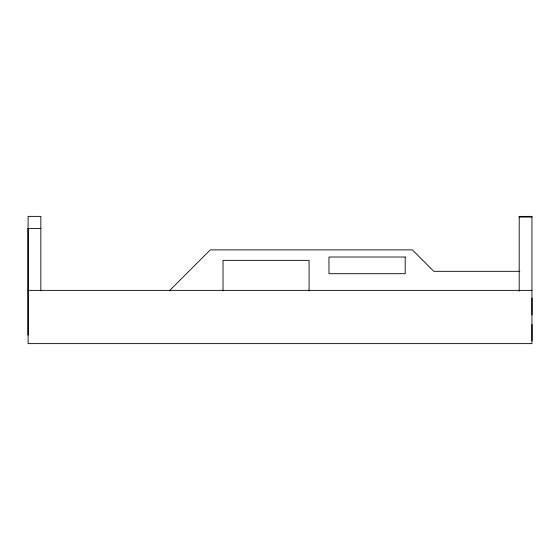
<?xml version="1.0" encoding="UTF-8"?>
<svg xmlns="http://www.w3.org/2000/svg" width="560" height="560" viewBox="0 0 560 560"><rect width="100%" height="100%" fill="white"/><g stroke="black" fill="none" stroke-linecap="round" stroke-linejoin="round"><path stroke-width="0.84" d="M169.778 290.374L210.28 249.872L412.349 249.872L433.79 271.313L519.792 271.313M519.204 216.433L531.951 216.377L531.951 343.623L28.098 343.623L28.098 216.377L40.845 216.377L40.845 290.885M519.204 216.776L531.951 216.776M519.204 216.853L531.951 216.853M28.098 228.431L40.845 228.431M28.098 290.374L531.951 290.374M532 298.095L532 314.86M532 324.52L532 340.865M519.204 216.377L519.204 291.291M309.071 290.794L309.071 260.358L223.027 260.358L223.027 290.794M28 228.277L28 335.118M405.202 257.019L328.965 257.019L328.965 273.7L405.202 273.7L405.202 257.019"/></g></svg>
